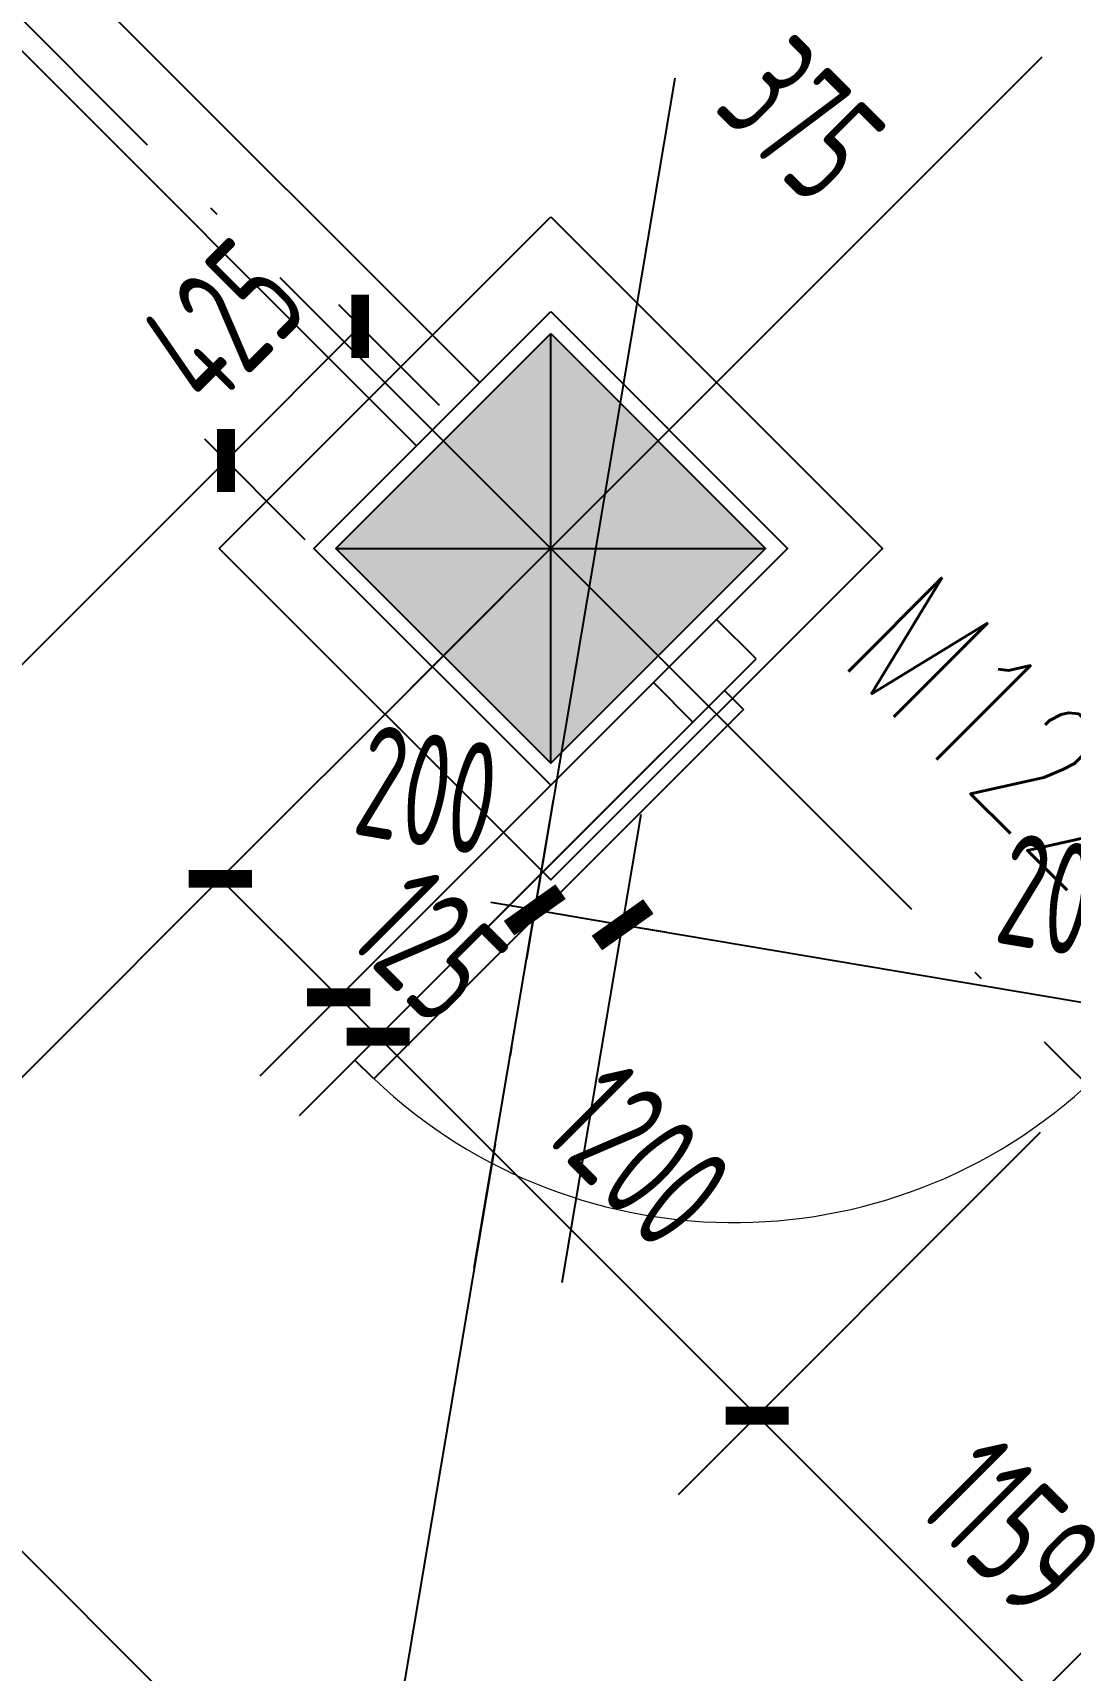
# Model space of a CAD drawing. Extents: x -936 to 12807311, y 101 to 1511157.
# Drawn here: x 12242446 to 12244769, y 1198717 to 1202383 of the extents above; entities that cross this region are included whole.
import ezdxf

# ---------------------------------------------------------------- set-up
doc = ezdxf.new("R2010")
doc.units = 0
doc.header["$LTSCALE"] = 1000
doc.header["$MEASUREMENT"] = 0
doc.linetypes.add('PX-GRID-T2$0$DOTE', pattern=[2.42, 2, -0.2, 0.02, -0.2])
doc.linetypes.add('TX-GRID-T2$0$DOTE', pattern=[2.42, 2, -0.2, 0.02, -0.2])
for name, color, linetype in [('PX-GRID-T2$0$DOTE', 1, 'Continuous'), ('PX-PLAN-F2-T2$0$DOOR_FIRE', 4, 'Continuous'), ('PX-PLAN-F2-T2$0$DOOR_FIRE_TEXT', 7, 'Continuous'), ('PX-PLAN-F2-T2$0$PUB_DIM', 3, 'Continuous'), ('PX-PLAN-F2-T2$0$WALL', 9, 'Continuous'), ('TX-CORE-T2-F2$0$T2-COLS-F2$0$0S-COLS-HATCH', 8, 'Continuous'), ('TX-CORE-T2-F2$0$T2-COLS-F2$0$0S-COLS-LINE', 90, 'Continuous'), ('TX-GRID-T2$0$DOTE', 1, 'Continuous'), ('TX-GRID-T2$0$PUB_DIM', 3, 'Continuous')]:
    doc.layers.add(name, color=color, linetype=linetype)
doc.styles.add('PX-PLAN-F2-T2$0$_TCH_WINDOW', font='SIMPLEX', dxfattribs={"height": 3.5, "bigfont": 'GBCBIG'})
doc.styles.add('PX-PLAN-F2-T2$0$XD2008_T3', font='xd-hzs.shx', dxfattribs={"width": 0.7, "bigfont": 'xd-hztxt.shx'})
doc.styles.add('TX-GRID-T2$0$XD2008_T3', font='xd-hzs.shx', dxfattribs={"width": 0.7, "bigfont": 'xd-hztxt.shx'})
doc.dimstyles.new('PX-PLAN-F2-T2$0$_TCH_ARCH&&100', dxfattribs={"dimtxt": 250, "dimasz": 100, "dimexe": 250, "dimexo": 300, "dimgap": 100, "dimtad": 1, "dimdec": 0, "dimzin": 0, "dimdsep": 46, "dimtxsty": 'PX-PLAN-F2-T2$0$XD2008_T3', "dimblk": 'PX-PLAN-F2-T2$0$_ArchTick', "dimcen": 0.09, "dimclrd": 1, "dimclrt": 4, "dimazin": 2, "dimtfac": 1, "dimtdec": 0, "dimtix": 1, "dimtmove": 2, "dimatfit": 3, "dimfxl": 0, "dimtolj": 1, "dimtzin": 0, "dimarcsym": 0})
doc.dimstyles.new('TX-GRID-T2$0$_TCH_ARCH&&100', dxfattribs={"dimtxt": 350, "dimasz": 200, "dimexe": 250, "dimexo": 300, "dimgap": 100, "dimtad": 1, "dimdec": 0, "dimzin": 0, "dimdsep": 46, "dimtxsty": 'TX-GRID-T2$0$XD2008_T3', "dimblk": 'TX-GRID-T2$0$_ArchTick', "dimcen": 0.09, "dimclrd": 1, "dimclre": 1, "dimclrt": 4, "dimazin": 2, "dimtfac": 1, "dimtdec": 0, "dimtix": 1, "dimtmove": 2, "dimatfit": 3, "dimfxl": 0, "dimtolj": 1, "dimtzin": 0, "dimarcsym": 0})

# ---------------------------------------------------------------- blocks, each defined once
blk = doc.blocks.new('PX-PLAN-F2-T2$0$_ArchTick')
at = {"color": 0, "linetype": 'ByBlock', "const_width": 0.4}
blk.add_lwpolyline([(-0.5, -0.5), (0.5, 0.5)], dxfattribs=at)
blk = doc.blocks.new('*D742')
at = {"layer": 'Defpoints', "color": 0, "transparency": 16777216}
for p in [(12242618.2, 1201685.9), (12242878.8, 1201425.3), (12241097.9, 1200165.7)]:
    blk.add_point(p, dxfattribs=at)
at = {"layer": 'PX-PLAN-F2-T2$0$PUB_DIM', "color": 0, "lineweight": -2, "transparency": 16777216}
for p, q in [((12242830.3, 1201473.8), (12243055.6, 1201248.5)), ((12241310, 1199953.5), (12241535.3, 1199728.2))]:
    blk.add_line(p, q, dxfattribs=at)
at = {"layer": 'PX-PLAN-F2-T2$0$PUB_DIM', "color": 1, "lineweight": -2, "transparency": 16777216}
blk.add_line((12241358.6, 1199905), (12242878.8, 1201425.3), dxfattribs=at)
at = {"layer": 'PX-PLAN-F2-T2$0$PUB_DIM', "color": 1, "lineweight": -2, "transparency": 16777216, "xscale": 100, "yscale": 100, "zscale": 100}
for p, rotation in [((12242878.8, 1201425.3), 45.00024931445711), ((12241358.6, 1199905), 225.0002493144571)]:
    blk.add_blockref('PX-PLAN-F2-T2$0$_ArchTick', p, dxfattribs=dict(at, rotation=rotation))
at = {"layer": 'PX-PLAN-F2-T2$0$PUB_DIM', "color": 4, "transparency": 16777216, "insert": (12241959.6, 1200824.2), "char_height": 250, "attachment_point": 5, "rotation": 45.0002, "style": 'PX-PLAN-F2-T2$0$XD2008_T3'}
blk.add_mtext('\\A1;2150', dxfattribs=at)
blk = doc.blocks.new('*D743')
at = {"layer": 'Defpoints', "color": 0, "transparency": 16777216}
for p in [(12242918.7, 1201986.5), (12243179.3, 1201725.8), (12242618.2, 1201685.9)]:
    blk.add_point(p, dxfattribs=at)
at = {"layer": 'PX-PLAN-F2-T2$0$PUB_DIM', "color": 0, "lineweight": -2, "transparency": 16777216}
for p, q in [((12243130.8, 1201774.3), (12243356.1, 1201549)), ((12242830.3, 1201473.8), (12243055.6, 1201248.5))]:
    blk.add_line(p, q, dxfattribs=at)
at = {"layer": 'PX-PLAN-F2-T2$0$PUB_DIM', "color": 1, "lineweight": -2, "transparency": 16777216}
blk.add_line((12242878.8, 1201425.3), (12243179.3, 1201725.8), dxfattribs=at)
at = {"layer": 'PX-PLAN-F2-T2$0$PUB_DIM', "color": 1, "lineweight": -2, "transparency": 16777216, "xscale": 100, "yscale": 100, "zscale": 100}
for p, rotation in [((12243179.3, 1201725.8), 45.00024931443047), ((12242878.8, 1201425.3), 225.0002493144305)]:
    blk.add_blockref('PX-PLAN-F2-T2$0$_ArchTick', p, dxfattribs=dict(at, rotation=rotation))
at = {"layer": 'PX-PLAN-F2-T2$0$PUB_DIM', "color": 4, "transparency": 16777216, "insert": (12242870, 1201734.6), "char_height": 250, "attachment_point": 5, "rotation": 45.0002, "style": 'PX-PLAN-F2-T2$0$XD2008_T3'}
blk.add_mtext('\\A1;425', dxfattribs=at)
blk = doc.blocks.new('*D783')
at = {"layer": 'Defpoints', "color": 0, "transparency": 16777216}
for p in [(12243766.8, 1200385.9), (12243384.7, 1199322.2), (12243581.5, 1199289)]:
    blk.add_point(p, dxfattribs=at)
at = {"layer": 'PX-PLAN-F2-T2$0$PUB_DIM', "color": 0, "lineweight": -2, "transparency": 16777216}
for p, q in [((12243434.7, 1199618), (12243611.7, 1200665.7)), ((12243631.5, 1199584.8), (12243808.5, 1200632.4))]:
    blk.add_line(p, q, dxfattribs=at)
at = {"layer": 'PX-PLAN-F2-T2$0$PUB_DIM', "color": 1, "lineweight": -2, "transparency": 16777216}
for p, q in [((12243570.1, 1200419.1), (12243471.5, 1200435.8)), ((12243570.1, 1200419.1), (12243766.8, 1200385.9)), ((12243766.8, 1200385.9), (12243865.4, 1200369.2))]:
    blk.add_line(p, q, dxfattribs=at)
at = {"layer": 'PX-PLAN-F2-T2$0$PUB_DIM', "color": 1, "lineweight": -2, "transparency": 16777216, "xscale": 100, "yscale": 100, "zscale": 100}
for p, rotation in [((12243570.1, 1200419.1), 350.4104487369594), ((12243766.8, 1200385.9), 170.4104487369594)]:
    blk.add_blockref('PX-PLAN-F2-T2$0$_ArchTick', p, dxfattribs=dict(at, rotation=rotation))
at = {"layer": 'PX-PLAN-F2-T2$0$PUB_DIM', "color": 4, "transparency": 16777216, "insert": (12243329.7, 1200687.9), "char_height": 250, "attachment_point": 5, "rotation": 350.4104, "style": 'PX-PLAN-F2-T2$0$XD2008_T3'}
blk.add_mtext('\\A1;200', dxfattribs=at)
blk = doc.blocks.new('*D784')
at = {"layer": 'Defpoints', "color": 0, "transparency": 16777216}
for p in [(12245797.8, 1200042.8), (12243581.5, 1199289), (12245612.4, 1198945.8)]:
    blk.add_point(p, dxfattribs=at)
at = {"layer": 'PX-PLAN-F2-T2$0$PUB_DIM', "color": 0, "lineweight": -2, "transparency": 16777216}
for p, q in [((12243631.5, 1199584.8), (12243808.5, 1200632.4)), ((12245662.4, 1199241.6), (12245839.4, 1200289.3))]:
    blk.add_line(p, q, dxfattribs=at)
at = {"layer": 'PX-PLAN-F2-T2$0$PUB_DIM', "color": 1, "lineweight": -2, "transparency": 16777216}
blk.add_line((12243766.8, 1200385.9), (12245797.8, 1200042.8), dxfattribs=at)
at = {"layer": 'PX-PLAN-F2-T2$0$PUB_DIM', "color": 1, "lineweight": -2, "transparency": 16777216, "xscale": 100, "yscale": 100, "zscale": 100}
for p, rotation in [((12243766.8, 1200385.9), 170.4104487369169), ((12245797.8, 1200042.8), 350.4104487369169)]:
    blk.add_blockref('PX-PLAN-F2-T2$0$_ArchTick', p, dxfattribs=dict(at, rotation=rotation))
at = {"layer": 'PX-PLAN-F2-T2$0$PUB_DIM', "color": 4, "transparency": 16777216, "insert": (12244819.8, 1200436.2), "char_height": 250, "attachment_point": 5, "rotation": 350.4104, "style": 'PX-PLAN-F2-T2$0$XD2008_T3'}
blk.add_mtext('\\A1;2060', dxfattribs=at)
blk = doc.blocks.new('*D794')
at = {"layer": 'Defpoints', "color": 0, "transparency": 16777216}
for p in [(12242665, 1202875.3), (12242971.3, 1202569), (12242600.8, 1202198.5)]:
    blk.add_point(p, dxfattribs=at)
at = {"layer": 'PX-PLAN-F2-T2$0$PUB_DIM', "color": 0, "lineweight": -2, "transparency": 16777216}
for p, q in [((12242759.1, 1202781.1), (12242488.2, 1203052.1)), ((12242388.7, 1202410.7), (12242117.7, 1202681.6))]:
    blk.add_line(p, q, dxfattribs=at)
at = {"layer": 'PX-PLAN-F2-T2$0$PUB_DIM', "color": 1, "lineweight": -2, "transparency": 16777216}
blk.add_line((12242294.5, 1202504.9), (12242665, 1202875.3), dxfattribs=at)
at = {"layer": 'PX-PLAN-F2-T2$0$PUB_DIM', "color": 1, "lineweight": -2, "transparency": 16777216, "xscale": 100, "yscale": 100, "zscale": 100}
for p, rotation in [((12242665, 1202875.3), 45.00024613486259), ((12242294.5, 1202504.9), 225.0002461348626)]:
    blk.add_blockref('PX-PLAN-F2-T2$0$_ArchTick', p, dxfattribs=dict(at, rotation=rotation))
at = {"layer": 'PX-PLAN-F2-T2$0$PUB_DIM', "color": 4, "transparency": 16777216, "insert": (12242320.6, 1202849.2), "char_height": 250, "attachment_point": 5, "rotation": 45.0002, "style": 'PX-PLAN-F2-T2$0$XD2008_T3'}
blk.add_mtext('\\A1;524', dxfattribs=at)
blk = doc.blocks.new('PX-PLAN-F2-T2$0$$DorLib2D$00000001')
for p, q in [((0.45, 0.975), (0.5, 0.975)), ((0.45, 0), (0.45, 0.975)), ((0.5, 0), (0.5, 0.975)), ((0.5, 0), (0.45, 0))]:
    blk.add_line(p, q)
at = {"lineweight": 13}
blk.add_arc((0.475, 0), 0.975, 91.4693, 180, dxfattribs=at)
blk = doc.blocks.new('*D1187')
at = {"layer": 'Defpoints', "color": 0, "transparency": 16777216}
for p in [(12243711.9, 1201334.7), (12243977.1, 1201069.5), (12243131.1, 1200223.6)]:
    blk.add_point(p, dxfattribs=at)
at = {"layer": 'PX-PLAN-F2-T2$0$PUB_DIM', "color": 0, "lineweight": -2, "transparency": 16777216}
for p, q in [((12243499.8, 1201122.5), (12242689.2, 1200311.9)), ((12243764.9, 1200857.4), (12242954.3, 1200046.8))]:
    blk.add_line(p, q, dxfattribs=at)
at = {"layer": 'PX-PLAN-F2-T2$0$PUB_DIM', "color": 1, "lineweight": -2, "transparency": 16777216}
blk.add_line((12242866, 1200488.7), (12243131.1, 1200223.6), dxfattribs=at)
at = {"layer": 'PX-PLAN-F2-T2$0$PUB_DIM', "color": 1, "lineweight": -2, "transparency": 16777216, "xscale": 100, "yscale": 100, "zscale": 100}
for p, rotation in [((12242866, 1200488.7), 135.0000931949936), ((12243131.1, 1200223.6), 315.0000931949937)]:
    blk.add_blockref('PX-PLAN-F2-T2$0$_ArchTick', p, dxfattribs=dict(at, rotation=rotation))
at = {"layer": 'PX-PLAN-F2-T2$0$PUB_DIM', "color": 4, "transparency": 16777216, "insert": (12244167.5, 1202188.7), "char_height": 250, "attachment_point": 5, "rotation": 315.0001, "style": 'PX-PLAN-F2-T2$0$XD2008_T3'}
blk.add_mtext('\\A1;375', dxfattribs=at)
blk = doc.blocks.new('*D1188')
at = {"layer": 'Defpoints', "color": 0, "transparency": 16777216}
for p in [(12243977.1, 1201069.5), (12244065.5, 1200981.1), (12243219.5, 1200135.2)]:
    blk.add_point(p, dxfattribs=at)
at = {"layer": 'PX-PLAN-F2-T2$0$PUB_DIM', "color": 0, "lineweight": -2, "transparency": 16777216}
for p, q in [((12243764.9, 1200857.4), (12242954.3, 1200046.8)), ((12243853.3, 1200769), (12243042.7, 1199958.4))]:
    blk.add_line(p, q, dxfattribs=at)
at = {"layer": 'PX-PLAN-F2-T2$0$PUB_DIM', "color": 1, "lineweight": -2, "transparency": 16777216}
blk.add_line((12243131.1, 1200223.6), (12243219.5, 1200135.2), dxfattribs=at)
at = {"layer": 'PX-PLAN-F2-T2$0$PUB_DIM', "color": 1, "lineweight": -2, "transparency": 16777216, "xscale": 100, "yscale": 100, "zscale": 100}
for p, rotation in [((12243131.1, 1200223.6), 135.0000931950646), ((12243219.5, 1200135.2), 315.0000931950646)]:
    blk.add_blockref('PX-PLAN-F2-T2$0$_ArchTick', p, dxfattribs=dict(at, rotation=rotation))
at = {"layer": 'PX-PLAN-F2-T2$0$PUB_DIM', "color": 4, "transparency": 16777216, "insert": (12243334.4, 1200338.5), "char_height": 250, "attachment_point": 5, "rotation": 315.0001, "style": 'PX-PLAN-F2-T2$0$XD2008_T3'}
blk.add_mtext('\\A1;125', dxfattribs=at)
blk = doc.blocks.new('*D1189')
at = {"layer": 'Defpoints', "color": 0, "transparency": 16777216}
for p in [(12244065.5, 1200981.1), (12244914, 1200132.6), (12244068, 1199286.6)]:
    blk.add_point(p, dxfattribs=at)
at = {"layer": 'PX-PLAN-F2-T2$0$PUB_DIM', "color": 0, "lineweight": -2, "transparency": 16777216}
for p, q in [((12243853.3, 1200769), (12243042.7, 1199958.4)), ((12244701.9, 1199920.5), (12243891.3, 1199109.9))]:
    blk.add_line(p, q, dxfattribs=at)
at = {"layer": 'PX-PLAN-F2-T2$0$PUB_DIM', "color": 1, "lineweight": -2, "transparency": 16777216}
blk.add_line((12243219.5, 1200135.2), (12244068, 1199286.6), dxfattribs=at)
at = {"layer": 'PX-PLAN-F2-T2$0$PUB_DIM', "color": 1, "lineweight": -2, "transparency": 16777216, "xscale": 100, "yscale": 100, "zscale": 100}
for p, rotation in [((12243219.5, 1200135.2), 135.0000931950431), ((12244068, 1199286.6), 315.0000931950431)]:
    blk.add_blockref('PX-PLAN-F2-T2$0$_ArchTick', p, dxfattribs=dict(at, rotation=rotation))
at = {"layer": 'PX-PLAN-F2-T2$0$PUB_DIM', "color": 4, "transparency": 16777216, "insert": (12243802.9, 1199870), "char_height": 250, "attachment_point": 5, "rotation": 315.0001, "style": 'PX-PLAN-F2-T2$0$XD2008_T3'}
blk.add_mtext('\\A1;1200', dxfattribs=at)
blk = doc.blocks.new('*D1190')
at = {"layer": 'Defpoints', "color": 0, "transparency": 16777216}
for p in [(12244914, 1200132.6), (12245733.3, 1199313.3), (12244887.3, 1198467.3)]:
    blk.add_point(p, dxfattribs=at)
at = {"layer": 'PX-PLAN-F2-T2$0$PUB_DIM', "color": 0, "lineweight": -2, "transparency": 16777216}
for p, q in [((12244701.9, 1199920.5), (12243891.3, 1199109.9)), ((12245521.2, 1199101.1), (12244710.6, 1198290.6))]:
    blk.add_line(p, q, dxfattribs=at)
at = {"layer": 'PX-PLAN-F2-T2$0$PUB_DIM', "color": 1, "lineweight": -2, "transparency": 16777216}
blk.add_line((12244068, 1199286.6), (12244887.3, 1198467.3), dxfattribs=at)
at = {"layer": 'PX-PLAN-F2-T2$0$PUB_DIM', "color": 1, "lineweight": -2, "transparency": 16777216, "xscale": 100, "yscale": 100, "zscale": 100}
for p, rotation in [((12244068, 1199286.6), 135.0000931950289), ((12244887.3, 1198467.3), 315.000093195029)]:
    blk.add_blockref('PX-PLAN-F2-T2$0$_ArchTick', p, dxfattribs=dict(at, rotation=rotation))
at = {"layer": 'PX-PLAN-F2-T2$0$PUB_DIM', "color": 4, "transparency": 16777216, "insert": (12244636.8, 1199036.1), "char_height": 250, "attachment_point": 5, "rotation": 315.0001, "style": 'PX-PLAN-F2-T2$0$XD2008_T3'}
blk.add_mtext('\\A1;1159', dxfattribs=at)
blk = doc.blocks.new('TX-CORE-T2-F2$0$T2-COLS-F2$0$COL-1150')
at = {"layer": 'TX-CORE-T2-F2$0$T2-COLS-F2$0$0S-COLS-HATCH'}
h = blk.add_hatch(color=256, dxfattribs=at)
h.dxf.hatch_style = 1
h.paths.add_polyline_path([(-340, 340), (340, 340), (340, -340), (-340, -340)])
at = {"layer": 'Defpoints'}
for p, q in [((-340, -340), (340, 340)), ((340, -340), (-340, 340))]:
    blk.add_line(p, q, dxfattribs=at)
blk.add_lwpolyline([(-525, 525), (525, 525), (525, -525), (-525, -525)], close=True, dxfattribs=at)
at = {"layer": 'TX-CORE-T2-F2$0$T2-COLS-F2$0$0S-COLS-LINE'}
for points in [[(-375, 375), (375, 375), (375, -375), (-375, -375)], [(-340, 340), (340, 340), (340, -340), (-340, -340)]]:
    blk.add_lwpolyline(points, close=True, dxfattribs=at)
blk = doc.blocks.new('TX-CORE-T2-F2$0$T2-COLS-F2')
at = {"layer": 'TX-CORE-T2-F2$0$T2-COLS-F2$0$0S-COLS-LINE', "rotation": 315.0000766680318}
blk.add_blockref('TX-CORE-T2-F2$0$T2-COLS-F2$0$COL-1150', (12243605.8, 1201228.6), dxfattribs=at)
blk = doc.blocks.new('TX-CORE-T2-F2')
blk.add_blockref('TX-CORE-T2-F2$0$T2-COLS-F2', (0, 0))
blk = doc.blocks.new('PX-GRID-T2')
at = {"layer": 'PX-GRID-T2$0$DOTE', "linetype": 'PX-GRID-T2$0$DOTE'}
blk.add_line((12245896.9, 1214212.6), (12236203.4, 1156756.7), dxfattribs=at)
blk = doc.blocks.new('TX-GRID-T2$0$_ArchTick')
at = {"color": 0, "linetype": 'ByBlock', "const_width": 0.4}
blk.add_lwpolyline([(-0.5, -0.5), (0.5, 0.5)], dxfattribs=at)
blk = doc.blocks.new('*D2305')
at = {"layer": 'Defpoints', "color": 0, "transparency": 16777216}
for p in [(12244870.6, 1199963.8), (12245436.3, 1199398.1), (12240133, 1195226.2)]:
    blk.add_point(p, dxfattribs=at)
at = {"layer": 'TX-GRID-T2$0$PUB_DIM', "color": 1, "lineweight": -2, "transparency": 16777216}
for p, q in [((12245082.8, 1199751.7), (12245613.1, 1199221.3)), ((12240698.7, 1194660.5), (12245436.3, 1199398.1)), ((12240345.2, 1195014), (12240875.5, 1194483.7))]:
    blk.add_line(p, q, dxfattribs=at)
at = {"layer": 'TX-GRID-T2$0$PUB_DIM', "color": 1, "lineweight": -2, "transparency": 16777216, "xscale": 200, "yscale": 200, "zscale": 200}
for p, rotation in [((12245436.3, 1199398.1), 45.00007720303657), ((12240698.7, 1194660.5), 225.0000772030366)]:
    blk.add_blockref('TX-GRID-T2$0$_ArchTick', p, dxfattribs=dict(at, rotation=rotation))
at = {"layer": 'TX-GRID-T2$0$PUB_DIM', "color": 4, "transparency": 16777216, "insert": (12242873.1, 1197223.8), "char_height": 350, "attachment_point": 5, "rotation": 45.0001, "style": 'TX-GRID-T2$0$XD2008_T3'}
blk.add_mtext('\\A1;6700', dxfattribs=at)
blk = doc.blocks.new('PX-PLAN-F2-T2')
at = {"layer": 'PX-PLAN-F2-T2$0$WALL'}
for p, q in [((12241891.093, 1203155.469), (12243446.735, 1201599.833)), ((12241891.094, 1202872.626), (12243305.314, 1201458.412)), ((12243446.735, 1201599.833), (12243305.314, 1201458.412)), ((12240211.722, 1201193.249), (12243457.125, 1197947.855)), ((12243977.065, 1201069.503), (12243835.644, 1200928.082)), ((12244065.454, 1200981.114), (12243977.065, 1201069.503)), ((12243924.033, 1200839.693), (12244065.454, 1200981.114)), ((12243835.644, 1200928.082), (12243924.033, 1200839.693))]:
    blk.add_line(p, q, dxfattribs=at)
at = {"layer": 'PX-PLAN-F2-T2$0$DOOR_FIRE'}
ref = blk.add_blockref('PX-PLAN-F2-T2$0$$DorLib2D$00000001', (12244419.008, 1200486.14), dxfattribs=dict(at, xscale=-1200, yscale=-1200, zscale=200, rotation=315.000093183211))
ref.add_attrib('A', 'M1223', (12244246.65, 1200978.463), dxfattribs={"layer": 'PX-PLAN-F2-T2$0$DOOR_FIRE_TEXT', "height": 297.5, "rotation": 315.000093, "style": 'PX-PLAN-F2-T2$0$_TCH_WINDOW', "width": 0.705882})
at = {"layer": 'PX-PLAN-F2-T2$0$PUB_DIM'}
for base, p1, p2, angle, picture, middle, turn in [((12242664.958, 1202875.326), (12242600.818, 1202198.549), (12242971.277, 1202569.01), 45.000246, '*D794', (12242320.629, 1202849.194), 45.000246), ((12243179.339, 1201725.808), (12242618.156, 1201685.948), (12242918.675, 1201986.47), 45.000249, '*D743', (12242869.98, 1201734.646), 45.000249), ((12242878.82, 1201425.286), (12241097.886, 1200165.665), (12242618.156, 1201685.948), 45.000249, '*D742', (12241959.586, 1200824.243), 45.000249), ((12243219.508, 1200135.166), (12243977.065, 1201069.503), (12244065.454, 1200981.114), 315.000093, '*D1188', (12243334.413, 1200338.46), 315.000093), ((12244068.038, 1199286.639), (12244065.454, 1200981.114), (12244913.984, 1200132.588), 315.000093, '*D1189', (12243802.872, 1199870.002), 315.000093), ((12245797.776, 1200042.775), (12243581.475, 1199288.955), (12245612.446, 1198945.823), 350.410449, '*D784', (12244819.773, 1200436.197), 350.410449), ((12244887.347, 1198467.333), (12244913.984, 1200132.588), (12245733.292, 1199313.282), 315.000093, '*D1190', (12244636.791, 1199036.085), 315.000093)]:
    dim = blk.add_linear_dim(base=base, p1=p1, p2=p2, angle=angle, dimstyle='PX-PLAN-F2-T2$0$_TCH_ARCH&&100', override={"dimgap": 0}, dxfattribs=at)
    dim.commit()
    dim.dimension.update_dxf_attribs({"geometry": picture, "text_midpoint": middle, "dimtype": 161, "text_rotation": turn})
for base, p1, p2, angle, picture, middle in [((12243131.119, 1200223.555), (12243711.9, 1201334.668), (12243977.065, 1201069.503), 315.000093, '*D1187', (12244167.495, 1202188.693)), ((12243766.805, 1200385.907), (12243384.729, 1199322.195), (12243581.475, 1199288.955), 350.410449, '*D783', (12243329.748, 1200687.936))]:
    dim = blk.add_linear_dim(base=base, p1=p1, p2=p2, angle=angle, dimstyle='PX-PLAN-F2-T2$0$_TCH_ARCH&&100', dxfattribs=at)
    dim.commit()
    dim.dimension.update_dxf_attribs({"geometry": picture, "text_midpoint": middle, "dimtype": 161})
blk = doc.blocks.new('TX-GRID-T2')
at = {"layer": 'TX-GRID-T2$0$DOTE', "linetype": 'TX-GRID-T2$0$DOTE'}
for p, q in [((12215620.2, 1229214.2), (12246567.7, 1198266.7)), ((12249838.9, 1207461.7), (12225210.5, 1182833.2))]:
    blk.add_line(p, q, dxfattribs=at)
at = {"layer": 'TX-GRID-T2$0$PUB_DIM'}
dim = blk.add_linear_dim(base=(12245436.3, 1199398.1), p1=(12240133, 1195226.2), p2=(12244870.6, 1199963.8), angle=45.0001, dimstyle='TX-GRID-T2$0$_TCH_ARCH&&100', override={"dimgap": 0}, dxfattribs=at)
dim.commit()
dim.dimension.update_dxf_attribs({"geometry": '*D2305', "text_midpoint": (12242873.1, 1197223.8), "dimtype": 161, "text_rotation": 45.0001})

msp = doc.modelspace()

# ---------------------------------------------------------------- block references
for name in ['TX-CORE-T2-F2', 'PX-PLAN-F2-T2', 'PX-GRID-T2', 'TX-GRID-T2']:
    msp.add_blockref(name, (0, 0))

doc.saveas('drawing.dxf')
